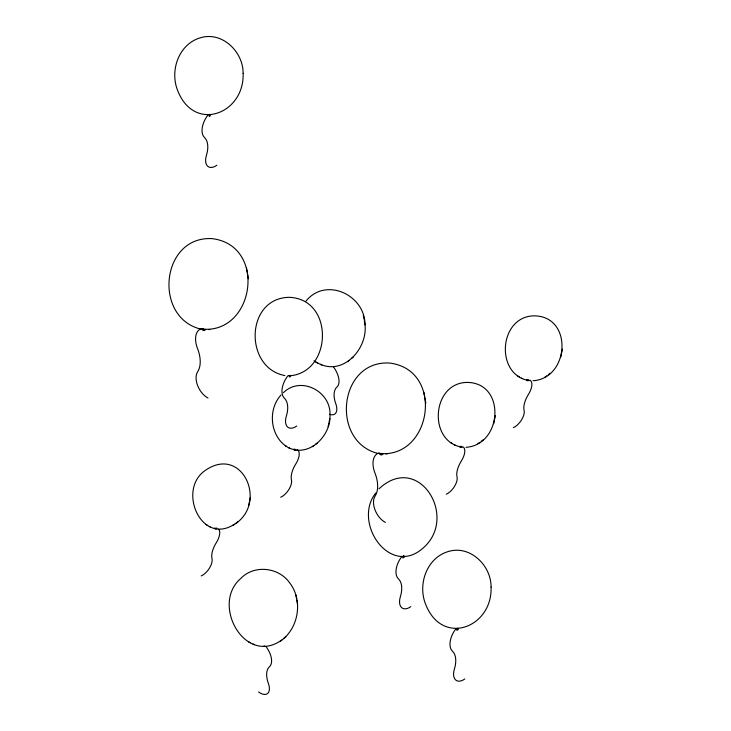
<?xml version="1.0" encoding="UTF-8"?>
<svg xmlns="http://www.w3.org/2000/svg" width="731" height="731" viewBox="0 0 731 731"><rect width="100%" height="100%" fill="white"/><g stroke="black" fill="none" stroke-linecap="round" stroke-linejoin="round"><path stroke-width="1.1" d="M209.861 114.484L209.276 115.425M205.521 329.325C205.374 331.362 201.345 330.64 202.222 328.676M232.878 525.333C269.565 504.746 242.18 442.675 203.885 471.44C177.67 491.616 201.893 545.719 234.523 524.164M288.718 447.737C309.122 457.844 331.116 435.539 329.983 415.135C331.298 391.524 300.724 375.396 283.354 392.748M465.976 447.308C502.48 445.005 506.291 382.304 466.725 382.423C431.628 383.181 427.681 441.935 462.284 447.208M533.054 380.732C569.559 378.43 573.369 315.728 533.804 315.847C498.706 316.605 494.759 375.359 529.363 380.632M459.461 446.376L460.384 447.345L461.727 447.061M526.539 379.8L527.462 380.769L528.805 380.476M289.778 375.314L289.65 375.825M403.804 555.935L402.945 556.885M457.825 628.267L456.774 629.3M293.944 449.145L294.575 450.269L296.101 450.141M248.677 505.413L249.399 501.923M249.609 500.872L250.331 497.372M328.146 426.721L328.868 423.231M329.078 422.18L329.8 418.68M493.708 423.706L494.43 420.215M494.64 419.165L495.362 415.665M560.787 357.13L561.509 353.64M561.719 352.589L562.441 349.089M457.962 628.34L457.049 629.29M375.688 493.069C352.086 523.067 390.747 578.806 424.144 547.099C458.118 515.912 418.187 452.005 378.96 488.856M281.07 394.978C266.797 410.219 270.379 438.774 289.567 448.24M379.809 452.845C378.229 454.984 383.3 455.925 382.88 453.458M320.425 364.34C344.447 374.875 367.583 348.075 365.034 324.911C365.29 295.15 325.788 276.364 305.923 301.154M280.256 641.27C298.668 628.751 303.365 600.498 289.668 582.845C278.803 567.256 254.233 564.396 240.855 578.404C210.455 604.153 245.013 666.434 281.782 640M347.682 361.626L349.217 360.356M351.346 358.574L353.256 356.984M283.911 638.218L285.83 636.628M528.751 379.782L527.234 379.745M461.672 446.358L460.219 446.358M312.356 446.641L313.992 445.471M315.628 444.284L317.546 442.913M236.15 522.985L238.068 521.614M544.997 377.05L546.633 375.88M548.268 374.692L550.187 373.322M477.919 443.626L479.554 442.456M481.19 441.268L483.109 439.898M289.668 377.132L290.289 376.282L289.814 375.469M209.331 115.507L209.861 114.356M382.185 453.576L381.216 453.768M216.486 528.175L215.362 528.175M209.194 116.54L210.29 115.854L209.898 114.694M403.019 556.949L403.914 555.907M204.406 329.306L203.803 329.361M200.157 328.886C254.278 336.306 268.14 245.424 212.063 238.626C161.469 235.848 153.09 315.865 199.408 328.749M377.571 453.293C431.692 460.713 445.554 369.831 389.477 363.033C338.882 360.246 330.503 440.263 376.821 453.156M295.69 449.565L294.438 449.19M288.517 375.88C332.313 373.843 334.917 298.979 289.184 297.325C245.095 298.038 244.053 367.985 284.843 375.56M402.808 557.945L404.206 557.287L403.832 556.081M456.829 630.286L458.227 629.629L458.072 628.587M208.746 329.544L209.779 329.544M386.16 453.951L387.192 453.951M264.887 646.268L264.037 645.857M203.474 329.124L202.679 328.63M203.492 329.315L202.524 328.639M314.019 360.904L317.775 363.051M248.394 641.763L250.349 642.695M252.999 643.984L254.425 644.669M315.819 362.119L321.85 365.025M521.358 378.146L522.208 378.649M454.28 444.722L455.13 445.225M209.249 526.439L210.089 526.932M517.913 376.109L519.238 376.885M450.835 442.684L452.16 443.461M285.264 445.7L286.598 446.477M205.795 524.392L207.12 525.178M214.439 528.138L215.883 529.107L216.888 528.202M423.852 392.181L424.72 396.933M424.949 398.221L425.844 403.192M246.438 267.774L247.306 272.526M247.526 273.814L248.43 278.785M363.298 315.225L364.029 319.255M364.294 320.79L365.034 324.911M295.872 594.87L296.603 598.899M296.868 600.434L297.608 604.555M201.226 328.63A19.883 11.87 61.5 0 0 197.534 348.577A27.23 16.256 61.5 0 1 197.635 371.787A16.356 9.759 61.5 0 0 197.708 385.749A16.356 9.759 61.5 0 0 207.988 397.993M265.947 646.451A16.987 8.982 56.1 0 1 269.511 666.681A23.273 12.308 56.1 0 0 268.368 683.403A13.98 7.392 56.1 0 1 267.674 693.454A13.98 7.392 56.1 0 1 258.591 691.937M208.18 114.813A16.987 9.814 -60 0 0 204.461 137.428A23.273 13.432 -60 0 1 206.416 155.374A13.98 8.068 -60 0 0 207.604 166.156A13.98 8.068 -60 0 0 216.851 165.224M456.135 628.541A16.987 9.814 -60 0 0 452.425 651.157A23.273 13.432 -60 0 1 454.38 669.103A13.98 8.068 -60 0 0 455.568 679.885A13.98 8.068 -60 0 0 464.815 678.944M462.997 446.805A14.273 6.753 -54.5 0 1 461.398 460.886A19.545 9.256 -54.5 0 0 457.039 476.923A11.742 5.556 -54.5 0 1 454.408 486.563A11.742 5.556 -54.5 0 1 446.266 494.202M218.706 529.171A14.273 6.753 -54.5 0 1 216.367 542.594A19.545 9.256 -54.5 0 0 211.999 558.63A11.742 5.556 -54.5 0 1 209.368 568.27A11.742 5.556 -54.5 0 1 201.235 575.909M333.373 366.807A16.987 8.982 56.1 0 1 336.936 387.037A23.273 12.308 56.1 0 0 335.794 403.759A13.98 7.392 56.1 0 1 329.498 414.276M402.114 556.2A16.987 9.814 -60 0 0 398.404 578.815A23.273 13.432 -60 0 1 400.36 596.761A13.98 8.068 -60 0 0 401.547 607.543A13.98 8.068 -60 0 0 410.795 606.611M288.087 375.588A16.987 9.814 -60 0 0 284.377 398.203A23.273 13.432 -60 0 1 286.333 416.149A13.98 8.068 -60 0 0 287.521 426.931A13.98 8.068 -60 0 0 296.768 425.99M297.435 449.821A14.273 6.753 -54.5 0 1 295.836 463.902A19.545 9.256 -54.5 0 0 291.468 479.929A11.742 5.556 -54.5 0 1 288.836 489.578A11.742 5.556 -54.5 0 1 280.704 497.217M378.64 453.037A19.883 11.87 61.5 0 0 374.948 472.984A27.23 16.256 61.5 0 1 375.049 496.194A16.356 9.759 61.5 0 0 375.122 510.156A16.356 9.759 61.5 0 0 385.401 522.4M530.076 380.23A14.273 6.753 -54.5 0 1 528.476 394.311A19.545 9.256 -54.5 0 0 524.109 410.347A11.742 5.556 -54.5 0 1 521.486 419.987A11.742 5.556 -54.5 0 1 513.345 427.626M243.112 73.246C244.721 113.524 194.793 133.097 177.962 91.256C169.382 71.318 178.428 44.326 200.193 37.838C222.06 30.958 243.268 51.764 243.112 73.246M491.068 586.975C492.685 627.253 442.758 646.816 425.926 604.976C417.346 585.047 426.392 558.055 448.149 551.567C470.024 544.677 491.232 565.483 491.068 586.975"/></g></svg>
